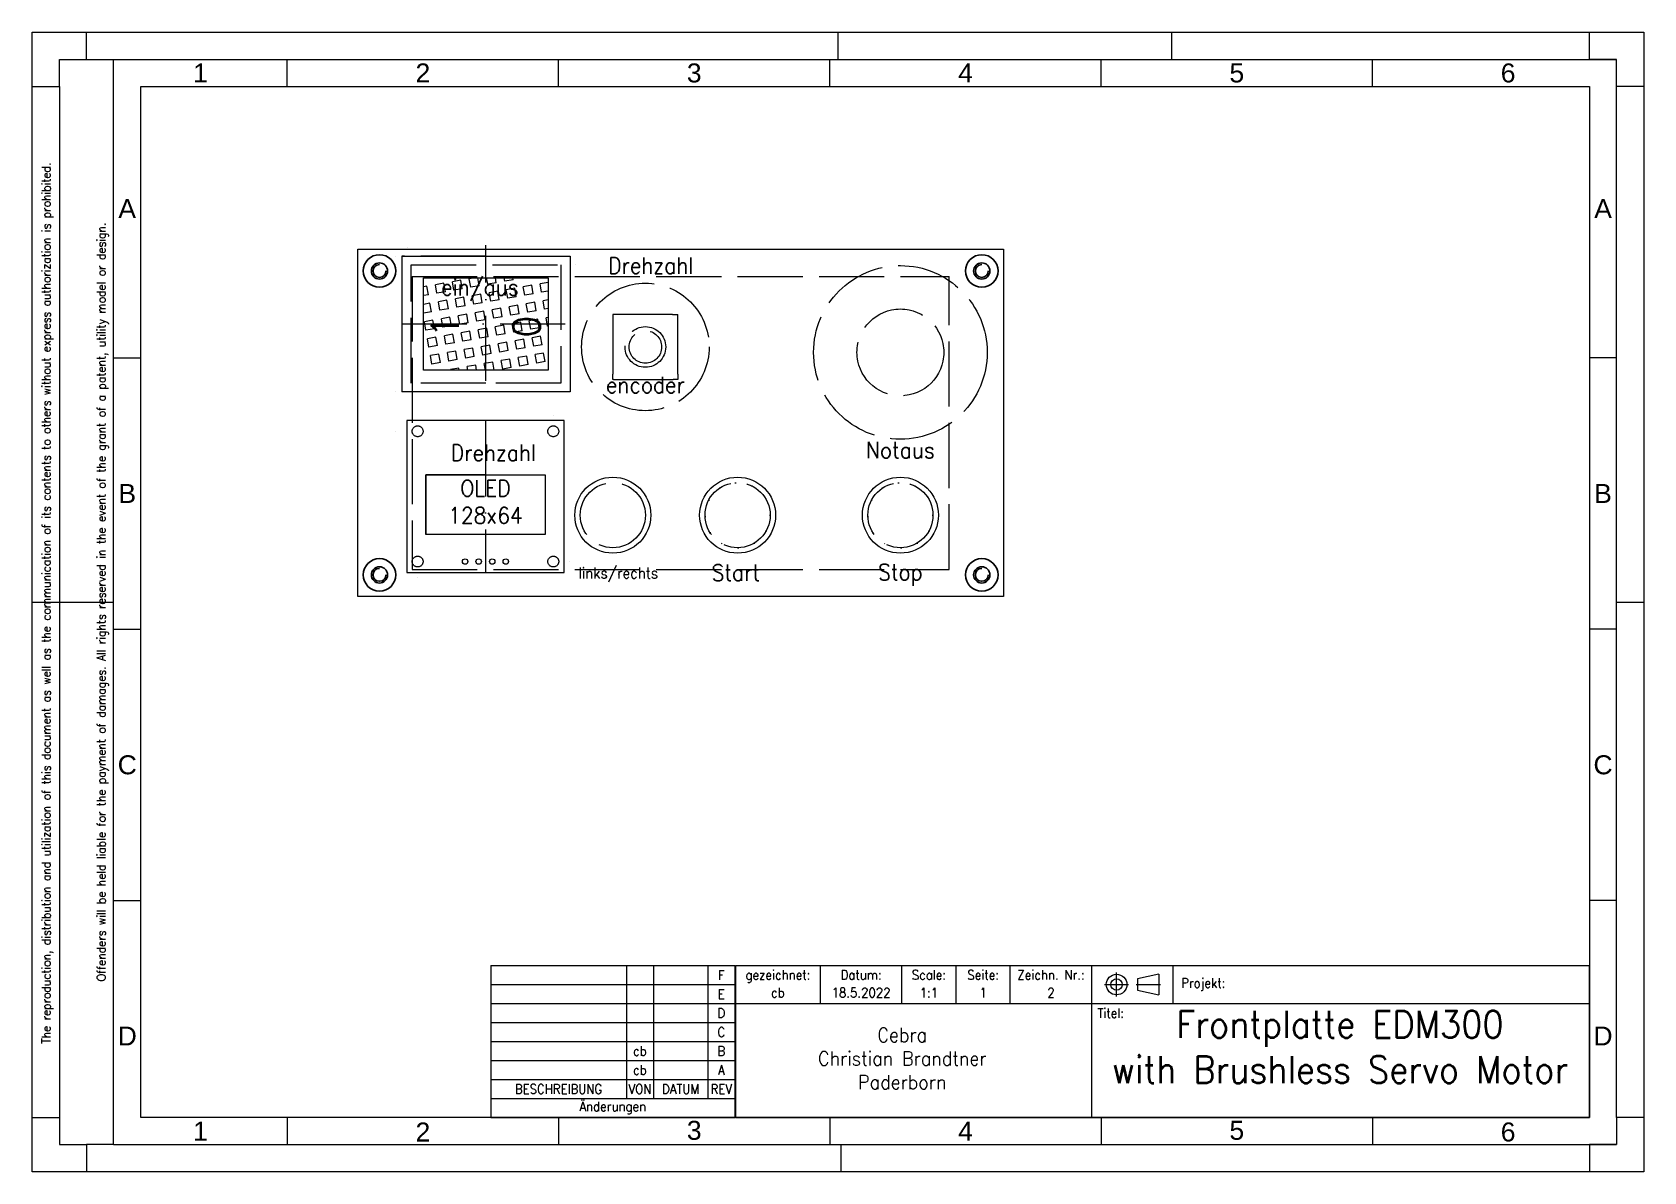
# Model space of a CAD drawing. Header units: millimetres. Extents: x 0 to 297, y -210 to 0.
import ezdxf
from ezdxf.enums import TextEntityAlignment as Align

# ---------------------------------------------------------------- set-up
doc = ezdxf.new("R2010")
doc.units = ezdxf.units.MM
for name, pattern in [('ACAD_ISO02W100', [15, 12, -3]), ('ACAD_ISO07W100', [3, 0, -3]), ('ACAD_ISO10W100', [18, 12, -3, 0, -3]), ('DASHDOT2', [12.7, 6.35, -3.175, 0, -3.175])]:
    doc.linetypes.add(name, pattern=pattern)
doc.layers.get('0').update_dxf_attribs({"lineweight": 9, "true_color": 0xffffff})
for name, color, linetype, lineweight, true_color in [('9.1 Drawing sheet', 178, 'Continuous', 9, 0x000000), ('Bohrung', 178, 'ACAD_ISO07W100', 13, 0x000000), ('Bohrung_M', 136, 'ACAD_ISO02W100', 13, 0x008080), ('Center', 1, 'ACAD_ISO10W100', 13, 0xff0000), ('Einschalter', 6, 'Continuous', 13, 0xff00ff), ('Hidden', 5, 'ACAD_ISO02W100', 5, 0x0000ff), ('Schrauben', 178, 'Continuous', 13, 0x000000), ('wippe', 1, 'Continuous', 13, 0xff0000), ('Zeichnungsrahmen', 3, 'Continuous', 5, 0x00ff00)]:
    doc.layers.add(name, color=color, linetype=linetype, lineweight=lineweight, true_color=true_color)
doc.layers.add('NULL', color=4, linetype='Continuous', true_color=0x00ffff)
doc.styles.add('textstyle101', font='Standard')
doc.styles.add('textstyle104', font='Standard')
doc.styles.add('textstyle106', font='Standard')
doc.styles.add('textstyle107', font='Standard')
doc.styles.add('textstyle108', font='Standard')
doc.styles.add('textstyle109', font='Standard')
doc.styles.add('textstyle11', font='Standard')
doc.styles.add('textstyle110', font='Standard')
doc.styles.add('textstyle111', font='Standard')
doc.styles.add('textstyle112', font='Standard')
doc.styles.add('textstyle113', font='Standard')
doc.styles.add('textstyle114', font='Standard')
doc.styles.add('textstyle12', font='Standard')
doc.styles.add('textstyle13', font='Standard')
doc.styles.add('textstyle14', font='Standard')
doc.styles.add('textstyle15', font='Standard')
doc.styles.add('textstyle16', font='Standard')
doc.styles.add('textstyle17', font='Standard')
doc.styles.add('textstyle18', font='Standard')
doc.styles.add('textstyle19', font='Standard')
doc.styles.add('textstyle20', font='Standard')
doc.styles.add('textstyle21', font='Standard')
doc.styles.add('textstyle22', font='Standard')
doc.styles.add('textstyle23', font='Standard')
doc.styles.add('textstyle24', font='Standard')
doc.styles.add('textstyle25', font='Standard')
doc.styles.add('textstyle26', font='Standard')
doc.styles.add('textstyle27', font='Standard')
doc.styles.add('textstyle28', font='Standard')
doc.styles.add('textstyle29', font='Standard')
doc.styles.add('textstyle30', font='Standard')
doc.styles.add('textstyle31', font='Standard')
doc.styles.add('textstyle32', font='Standard')
doc.styles.add('textstyle33', font='Standard')
doc.styles.add('textstyle34', font='Standard')
doc.styles.add('textstyle35', font='Standard')
doc.styles.add('textstyle36', font='Standard')
doc.styles.add('textstyle37', font='Standard')
doc.styles.add('textstyle38', font='Standard')
doc.styles.add('textstyle39', font='Standard')
doc.styles.add('textstyle40', font='Standard')
doc.styles.add('textstyle41', font='')
doc.styles.add('textstyle42', font='')
doc.styles.add('textstyle43', font='')
doc.styles.add('textstyle44', font='')
doc.styles.add('textstyle45', font='')
doc.styles.add('textstyle46', font='')
doc.styles.add('textstyle47', font='')
doc.styles.add('textstyle48', font='')
doc.styles.add('textstyle49', font='')
doc.styles.add('textstyle50', font='')
doc.styles.add('textstyle51', font='')
doc.styles.add('textstyle52', font='')
doc.styles.add('textstyle53', font='')
doc.styles.add('textstyle54', font='')
doc.styles.add('textstyle55', font='')
doc.styles.add('textstyle56', font='')
doc.styles.add('textstyle57', font='')
doc.styles.add('textstyle58', font='')
doc.styles.add('textstyle59', font='')
doc.styles.add('textstyle60', font='')
doc.styles.add('textstyle61', font='standard')
doc.styles.add('textstyle62', font='standard')
doc.styles.add('textstyle63', font='Standard')
doc.styles.add('textstyle64', font='Standard')
doc.styles.add('textstyle65', font='Standard')
doc.styles.add('textstyle66', font='Standard')
doc.styles.add('textstyle67', font='Standard')
doc.styles.add('textstyle68', font='Standard')
doc.styles.add('textstyle69', font='Standard')
doc.styles.add('textstyle70', font='Standard')
doc.styles.add('textstyle71', font='Standard')
doc.styles.add('textstyle72', font='Standard')
doc.styles.add('textstyle73', font='Standard')
doc.styles.add('textstyle74', font='Standard')
doc.styles.add('textstyle75', font='Standard')
doc.styles.add('textstyle76', font='Standard')
doc.styles.add('textstyle77', font='Standard')
doc.styles.add('textstyle78', font='Standard')
doc.styles.add('textstyle79', font='Standard')
doc.styles.add('textstyle81', font='Standard')
doc.styles.add('textstyle82', font='Standard')
doc.styles.add('textstyle83', font='Standard')
doc.styles.add('textstyle84', font='Standard')
doc.styles.add('textstyle87', font='Standard')
doc.styles.get('textstyle41').set_extended_font_data('Arial')
doc.styles.get('textstyle42').set_extended_font_data('Arial')
doc.styles.get('textstyle43').set_extended_font_data('Arial')
doc.styles.get('textstyle44').set_extended_font_data('Arial')
doc.styles.get('textstyle45').set_extended_font_data('Arial')
doc.styles.get('textstyle46').set_extended_font_data('Arial')
doc.styles.get('textstyle47').set_extended_font_data('Arial')
doc.styles.get('textstyle48').set_extended_font_data('Arial')
doc.styles.get('textstyle49').set_extended_font_data('Arial')
doc.styles.get('textstyle50').set_extended_font_data('Arial')
doc.styles.get('textstyle51').set_extended_font_data('Arial')
doc.styles.get('textstyle52').set_extended_font_data('Arial')
doc.styles.get('textstyle53').set_extended_font_data('Arial')
doc.styles.get('textstyle54').set_extended_font_data('Arial')
doc.styles.get('textstyle55').set_extended_font_data('Arial')
doc.styles.get('textstyle56').set_extended_font_data('Arial')
doc.styles.get('textstyle57').set_extended_font_data('Arial')
doc.styles.get('textstyle58').set_extended_font_data('Arial')
doc.styles.get('textstyle59').set_extended_font_data('Arial')
doc.styles.get('textstyle60').set_extended_font_data('Arial')

# ---------------------------------------------------------------- blocks, each defined once
blk = doc.blocks.new('DIN-A4-Zeichnungsrahmen')
at = {"layer": 'Zeichnungsrahmen'}
for p, q in [((0, 210), (297, 210)), ((0, 0), (0, 210)), ((148.5, 205), (148.5, 210)), ((210, 205), (210, 210)), ((297, 210), (297, 0)), ((10, 205), (292, 205)), ((15, 5), (15, 205)), ((47, 200), (47, 205)), ((97, 200), (97, 205)), ((147, 200), (147, 205)), ((197, 200), (197, 205)), ((247, 200), (247, 205)), ((292, 10), (292, 205)), ((5, 200), (5, 10)), ((15.02, 150), (20, 150)), ((291.98, 150), (287, 150)), ((0, 105), (15, 105)), ((292, 105), (297, 105)), ((15.02, 100), (20, 100)), ((291.98, 100), (287, 100)), ((15.02, 50), (20, 50)), ((291.98, 50), (287, 50)), ((47, 10), (47, 5)), ((97, 10), (97, 5)), ((147, 10), (147, 5)), ((197, 10), (197, 5)), ((247, 10), (247, 5)), ((15, 5), (10, 5)), ((15, 5), (292, 5)), ((149, 5), (149, 0)), ((297, 0), (0, 0))]:
    blk.add_line(p, q, dxfattribs=at)
at = {"layer": 'Zeichnungsrahmen', "color": 7, "true_color": 0xffffff}
for p, q in [((297, 205), (297, 190)), ((20, 10), (20, 200)), ((20, 200), (287, 200)), ((287, 200), (287, 10)), ((287, 10), (20, 10))]:
    blk.add_line(p, q, dxfattribs=at)
at = {"layer": 'Zeichnungsrahmen'}
for points in [[(0, 200), (5, 200), (5, 205), (10, 205), (10, 210)], [(297, 200), (292, 200), (292, 205), (287, 205), (287, 210)], [(0, 10), (5, 10), (5, 5), (10, 5), (10, 0)], [(297, 10), (292, 10), (292, 5), (287, 5), (287, 0)]]:
    blk.add_lwpolyline(points, dxfattribs=at)
for s, style, p in [('1', 'textstyle43', (31, 202.5)), ('2', 'textstyle44', (72, 202.5)), ('3', 'textstyle45', (122, 202.5)), ('4', 'textstyle46', (172, 202.5)), ('5', 'textstyle42', (222, 202.5)), ('6', 'textstyle41', (272, 202.5)), ('A', 'textstyle47', (17.5, 177.5)), ('A', 'textstyle51', (289.5, 177.5)), ('B', 'textstyle48', (17.51, 125)), ('B', 'textstyle52', (289.49, 125)), ('C', 'textstyle49', (17.51, 75)), ('C', 'textstyle53', (289.49, 75)), ('D', 'textstyle50', (17.51, 25.02)), ('D', 'textstyle54', (289.49, 25.02)), ('1', 'textstyle57', (31, 7.5)), ('2', 'textstyle58', (72, 7.32)), ('3', 'textstyle59', (122, 7.64)), ('4', 'textstyle60', (172, 7.5)), ('5', 'textstyle56', (222, 7.64)), ('6', 'textstyle55', (272, 7.34))]:
    blk.add_text(s, height=3.5, dxfattribs=dict(at, style=style)).set_placement(p, align=Align.MIDDLE_CENTER)
at = {"layer": 'Zeichnungsrahmen', "char_height": 1.6, "width": 490.6779, "attachment_point": 5, "rotation": 90}
for s, insert, style in [('The reproduction, distribution and utilization of this document as well as the communication of its contents to others without express authorization is prohibited. ', (2.85, 104.79), 'textstyle61'), ('Offenders will be held liable for the payment of damages. All rights reserved in the event of the grant of a patent, utility model or design.', (13, 105), 'textstyle62')]:
    blk.add_mtext(s, dxfattribs=dict(at, insert=insert, style=style))
blk = doc.blocks.new('Logo')
at = {"layer": '9.1 Drawing sheet', "linetype": 'Continuous', "lineweight": 9, "insert": (-112.68, 10.5), "char_height": 2.6073, "width": 144.8522, "attachment_point": 2, "style": 'textstyle11'}
blk.add_mtext('Cebra\\PChristian Brandtner\\PPaderborn', dxfattribs=at)
blk = doc.blocks.new('Title block')
at = {"layer": '9.1 Drawing sheet'}
for p, q in [((-157.41, 28), (0, 28)), ((-157.41, 28), (-157.41, 0)), ((-141.74, 21), (-141.74, 28)), ((-126.74, 21), (-126.74, 28)), ((-116.74, 21), (-116.74, 28)), ((-106.74, 21), (-106.74, 28)), ((-91.74, 21), (-91.74, 28)), ((-76.74, 21), (-76.74, 28)), ((0, 0), (0, 28)), ((-157.41, 21), (0, 21)), ((-91.74, 0), (-91.74, 21)), ((-157.41, 0), (0, 0))]:
    blk.add_line(p, q, dxfattribs=at)
at = {"layer": '9.1 Drawing sheet', "color": 9, "linetype": 'DASHDOT2', "lineweight": 5, "true_color": 0xc0c0c0}
for p, q in [((-89.39, 24.5), (-84.94, 24.5)), ((-87.16, 22.28), (-87.16, 26.72)), ((-83.54, 24.5), (-79.09, 24.5))]:
    blk.add_line(p, q, dxfattribs=at)
at = {"layer": '9.1 Drawing sheet', "color": 9, "linetype": 'Continuous', "lineweight": 9, "true_color": 0xc0c0c0}
for p, q in [((-79.35, 26.4), (-83.28, 25.55)), ((-83.28, 25.55), (-83.28, 23.45)), ((-79.35, 26.4), (-79.35, 22.6)), ((-83.28, 23.45), (-79.35, 22.6))]:
    blk.add_line(p, q, dxfattribs=at)
for radius in [1.9, 1.05]:
    blk.add_circle((-87.16, 24.5), radius, dxfattribs=at)
at = {"layer": '9.1 Drawing sheet', "linetype": 'Continuous', "lineweight": 25}
blk.add_blockref('Logo', (-13.98, 6.01), dxfattribs=at)
at = {"layer": '9.1 Drawing sheet', "linetype": 'Continuous', "lineweight": 9, "width": 96.5681}
for s, insert, char_height, attachment_point, style in [('gezeichnet:', (-149.57, 27.15), 1.7382, 2, 'textstyle64'), ('Datum:', (-134.24, 27.15), 1.738, 2, 'textstyle65'), ('Scale:', (-121.74, 27.15), 1.738, 2, 'textstyle66'), ('Seite:', (-111.74, 27.15), 1.738, 2, 'textstyle67'), ('Zeichn. Nr.:', (-99.24, 27.15), 1.7382, 2, 'textstyle63'), ('Projekt:', (-75.25, 24.5), 1.738, 4, 'textstyle75'), ('Titel:', (-88.23, 20.11), 1.738, 2, 'textstyle76')]:
    blk.add_mtext(s, dxfattribs=dict(at, insert=insert, char_height=char_height, attachment_point=attachment_point, style=style))
at = {"layer": '9.1 Drawing sheet', "linetype": 'Continuous', "lineweight": 0}
for tag, height, style, p in [('5. Designed', 1.74, 'textstyle74', (-149.57, 23)), ('4. Drawing Date', 1.74, 'textstyle73', (-134.24, 23)), ('6. Scale', 1.74, 'textstyle72', (-121.74, 23)), ('7. Sheet', 1.74, 'textstyle71', (-111.74, 23)), ('3. Drawing No.', 1.74, 'textstyle70', (-99.24, 23)), ('2. Title', 2.54, 'textstyle68', (-45.87, 10.5))]:
    blk.add_attdef(tag, text='', height=height, dxfattribs=dict(at, style=style)).set_placement(p, align=Align.MIDDLE_CENTER)
at = {"layer": '9.1 Drawing sheet', "linetype": 'Continuous', "lineweight": 0, "style": 'textstyle69'}
blk.add_attdef('1. Customer/Project', text='', height=1.74, dxfattribs=at).set_placement((-49.84, 24.79), align=Align.MIDDLE_LEFT)
blk = doc.blocks.new('Revision block')
at = {"layer": '9.1 Drawing sheet'}
for p, q in [((-45, 28), (0, 28)), ((-45, 28), (-45, 0)), ((-20, 28), (-20, 3.5)), ((-15, 28), (-15, 3.5)), ((-5, 28), (-5, 3.5)), ((0, 28), (0, 0)), ((-45, 24.5), (0, 24.5)), ((-45, 21), (0, 21)), ((-45, 17.5), (0, 17.5)), ((-45, 14), (0, 14)), ((-45, 10.5), (0, 10.5)), ((-45, 7), (0, 7)), ((-45, 3.5), (0, 3.5)), ((-45, 0), (0, 0))]:
    blk.add_line(p, q, dxfattribs=at)
at = {"layer": '9.1 Drawing sheet', "linetype": 'Continuous', "lineweight": 0, "width": 96.5681, "attachment_point": 5}
for s, insert, char_height, style in [('F', (-2.5, 26.25), 1.74, 'textstyle19'), ('E', (-2.5, 22.75), 1.74, 'textstyle18'), ('D', (-2.5, 19.25), 1.74, 'textstyle17'), ('C', (-2.5, 15.75), 1.74, 'textstyle16'), ('B', (-2.5, 12.25), 1.74, 'textstyle15'), ('A', (-2.5, 8.75), 1.74, 'textstyle14'), ('BESCHREIBUNG', (-32.5, 5.25), 1.7382, 'textstyle32'), ('VON', (-17.5, 5.25), 1.738, 'textstyle34'), ('DATUM', (-10, 5.25), 1.738, 'textstyle36'), ('REV', (-2.5, 5.25), 1.738, 'textstyle38'), ('Änderungen', (-22.5, 1.75), 1.738, 'textstyle30')]:
    blk.add_mtext(s, dxfattribs=dict(at, insert=insert, char_height=char_height, style=style))
at = {"layer": '9.1 Drawing sheet', "linetype": 'Continuous', "lineweight": 0}
for tag, style, p in [('9.7 Rev."F" Discript.', 'textstyle40', (-43.35, 26.25)), ('9.4 Rev."E" Discript.', 'textstyle35', (-43.35, 22.75)), ('9.1 Rev."D" Discript.', 'textstyle29', (-43.35, 19.25)), ('7. Rev."C" Discript.', 'textstyle26', (-43.35, 15.75)), ('4. Rev."B" Discript.', 'textstyle23', (-43.35, 12.25)), ('1. Rev."A" Discript.', 'textstyle20', (-43.35, 8.75))]:
    blk.add_attdef(tag, text='', height=1.74, dxfattribs=dict(at, style=style)).set_placement(p, align=Align.MIDDLE_LEFT)
for tag, style, p in [('9.8 Rev."F" by', 'textstyle12', (-17.5, 26.25)), ('9.9 Rev."F" Date', 'textstyle13', (-10, 26.25)), ('9.5 Rev."E" by', 'textstyle37', (-17.5, 22.75)), ('9.6 Rev."E" Date', 'textstyle39', (-10, 22.75)), ('9.2 Rev."D" by', 'textstyle31', (-17.5, 19.25)), ('9.3 Rev."D" Date', 'textstyle33', (-10, 19.25)), ('8. Rev."C" by', 'textstyle27', (-17.5, 15.75)), ('9. Rev."C" Date', 'textstyle28', (-10, 15.75)), ('5. Rev."B" by', 'textstyle24', (-17.5, 12.25)), ('6. Rev."B" Date', 'textstyle25', (-10, 12.25)), ('2. Rev."A" by', 'textstyle21', (-17.5, 8.75)), ('3. Rev."A" Date', 'textstyle22', (-10, 8.75))]:
    blk.add_attdef(tag, text='', height=1.74, dxfattribs=dict(at, style=style)).set_placement(p, align=Align.MIDDLE_CENTER)
blk = doc.blocks.new('EINAUS_SW')
at = {"layer": 'wippe'}
h = blk.add_hatch(dxfattribs=at)
h.set_pattern_fill('SQUARE', color=256, scale=0.5, angle=10, style=0, pattern_type=0)
h.paths.add_polyline_path([(2.4, 2.3), (2.4, 25.3), (19.4, 25.3), (19.4, 2.3)], flags=0)
for p, q in [((23.4, 29.3), (-1.6, 29.3)), ((-1.6, -1.7), (-1.6, 29.3)), ((23.4, 29.3), (23.4, -1.7)), ((23.4, -1.7), (-1.6, -1.7))]:
    blk.add_line(p, q)
at = {"layer": 'Bohrung_M'}
for p, q in [((0, 13.8), (0, 27.6)), ((0, 27.6), (21.8, 27.6)), ((21.8, 27.6), (21.8, 0)), ((0, 0), (0, 13.8)), ((21.8, 0), (0, 0))]:
    blk.add_line(p, q, dxfattribs=at)
at = {"layer": 'Center'}
for p, q in [((10.9, 29.3), (10.9, -1.7)), ((0.4, 13.8), (25.4, 13.8)), ((10.9, 2.3), (10.9, 2.3))]:
    blk.add_line(p, q, dxfattribs=at)
at = {"layer": 'Einschalter'}
for p, q in [((0.4, 27.3), (0.4, 27.3)), ((24.9, 28.3), (24.9, 28.3))]:
    blk.add_line(p, q, dxfattribs=at)
at = {"layer": 'Hidden'}
for p, q in [((-1.6, 30.5), (-1.6, 30.5)), ((23.4, 30.5), (23.4, 30.5)), ((23.4, 13.8), (23.4, 29.3)), ((23.4, 29.3), (23.4, 29.3)), ((23.4, 13.8), (23.4, -1.7)), ((21.8, -2.7), (21.8, -2.7))]:
    blk.add_line(p, q, dxfattribs=at)
at = {"layer": 'wippe'}
for p, q in [((2.4, 25.3), (19.4, 25.3)), ((2.4, 2.3), (2.4, 25.3)), ((19.4, 25.3), (19.4, 2.3)), ((19.4, 2.3), (2.4, 2.3))]:
    blk.add_line(p, q, dxfattribs=at)
at = {"layer": 'Einschalter', "char_height": 5, "attachment_point": 5}
for s, insert, style in [('\\c0;1', (10.4, 21.3), 'textstyle78'), ('\\c0;0', (10.4, 6.3), 'textstyle79')]:
    blk.add_mtext(s, dxfattribs=dict(at, insert=insert, style=style))
blk = doc.blocks.new('TASTE14')
at = {"layer": '9.1 Drawing sheet'}
blk.add_circle((0, 0), 7, dxfattribs=at)
at = {"layer": 'Bohrung_M'}
blk.add_circle((0, 0), 6, dxfattribs=at)
blk = doc.blocks.new('encoder')
for p, q in [((0, 6), (-6, 6)), ((-6, 6), (-6, -5)), ((5, 6), (0, 6)), ((0, 6), (0, 6)), ((5, 6), (6, 6)), ((6, -5), (6, 6)), ((6, 6), (6, 6)), ((-6, -6), (-6, -5)), ((-6, -5), (-6, -5)), ((6, -5), (6, -6)), ((-5.89, -6), (-6, -6)), ((-5.89, -6), (5.11, -6)), ((-5.89, -6), (-5.89, -6)), ((6, -6), (5.11, -6)), ((5.11, -6), (5.11, -6))]:
    blk.add_line(p, q)
for radius in [11.75, 3]:
    blk.add_circle((0, 0), radius)
at = {"layer": 'Bohrung_M'}
blk.add_circle((0, 0), 3.75, dxfattribs=at)
at = {"insert": (0, -7), "char_height": 3, "attachment_point": 5, "style": 'textstyle77'}
blk.add_mtext('\\c0;encoder', dxfattribs=at)
blk = doc.blocks.new('Notaus')
for radius in [16, 8]:
    blk.add_circle((0, 0), radius)
at = {"layer": 'Bohrung_M'}
blk.add_circle((0, 0), 8, dxfattribs=at)
blk = doc.blocks.new('M3_DIN7991_w')
at = {"layer": 'NULL', "color": 4, "linetype": 'Continuous', "true_color": 0x00ffff}
for radius in [3, 1.5]:
    blk.add_circle((0, 0), radius, dxfattribs=at)
at = {"layer": 'NULL', "color": 2, "linetype": 'Continuous', "true_color": 0xffff00}
blk.add_arc((0, 0), 1.19, 90, 0, dxfattribs=at)
blk = doc.blocks.new('OLEDDisplay128x64')
for p, q in [((3.5, 21), (25.5, 21)), ((3.5, 10), (3.5, 21)), ((25.5, 21), (25.5, 10)), ((25.5, 10), (3.5, 10))]:
    blk.add_line(p, q)
for centre in [(10.75, 26), (13.25, 26), (15.75, 26), (18.25, 26)]:
    blk.add_circle(centre, 0.5)
at = {"layer": 'Bohrung_M'}
for centre in [(2, 26), (27, 26), (2, 2), (27, 2)]:
    blk.add_circle(centre, 1, dxfattribs=at)
at = {"layer": 'Center'}
for p, q in [((14.5, 2), (14.5, 28)), ((14.5, 0), (14.5, 2)), ((14.5, 2), (14.5, 2))]:
    blk.add_line(p, q, dxfattribs=at)
at = {"layer": 'Hidden'}
for p, q in [((27, 29), (27, 29)), ((-1, 26), (-1, 26)), ((3.5, 10), (3.5, 21)), ((3.5, 21), (3.5, 21)), ((25.5, 10), (25.5, 21)), ((25.5, 21), (25.5, 21)), ((14.5, 10), (3.5, 10)), ((14.5, 10), (25.5, 10)), ((31, 2), (31, 2)), ((31, 2), (31, 2)), ((2, -1), (2, -1))]:
    blk.add_line(p, q, dxfattribs=at)
at = {"layer": 'Schrauben'}
for p, q in [((29, 28), (0, 28)), ((0, 28), (0, 0)), ((29, 0), (29, 28)), ((0, 0), (29, 0))]:
    blk.add_line(p, q, dxfattribs=at)
at = {"insert": (14.5, 15), "char_height": 3, "attachment_point": 5, "rotation": 180, "style": 'textstyle114'}
blk.add_mtext('\\c0;OLED\\P128x64', dxfattribs=at)

msp = doc.modelspace()

# ---------------------------------------------------------------- linework, layer by layer
for p, q in [((60, -40), (179, -40)), ((60, -104), (60, -40)), ((179, -40), (179, -104)), ((179, -104), (60, -104))]:
    msp.add_line(p, q)
at = {"layer": 'Bohrung'}
for centre, radius in [((64, -44), 1.5), ((175, -44), 1.5), ((130, -89), 6), ((160, -89), 6), ((64, -100), 1.5), ((175, -100), 1.5)]:
    msp.add_circle(centre, radius, dxfattribs=at)
at = {"layer": 'Hidden'}
for p, q in [((70, -45), (169, -45)), ((70, -45), (70, -99)), ((169, -99), (169, -45)), ((70, -99), (169, -99))]:
    msp.add_line(p, q, dxfattribs=at)

# ---------------------------------------------------------------- block references
msp.add_blockref('DIN-A4-Zeichnungsrahmen', (0, -210))
at = {"rotation": 90}
msp.add_blockref('EINAUS_SW', (97.41, -64.65), dxfattribs=at)
ref = msp.add_blockref('Revision block', (129.5, -200))
ref.add_attrib('2. Rev."A" by', 'cb', dxfattribs={"height": 1.738, "style": 'textstyle101'}).set_placement((112, -191.25), align=Align.MIDDLE_CENTER)
ref.add_attrib('5. Rev."B" by', 'cb', dxfattribs={"height": 1.738, "style": 'textstyle104'}).set_placement((112, -187.75), align=Align.MIDDLE_CENTER)
ref = msp.add_blockref('Title block', (287, -200))
ref.add_attrib('7. Sheet', '1', dxfattribs={"height": 1.74, "style": 'textstyle81'}).set_placement((175.26, -177), align=Align.MIDDLE_CENTER)
ref.add_attrib('6. Scale', '1:1', dxfattribs={"height": 1.738, "style": 'textstyle82'}).set_placement((165.26, -177), align=Align.MIDDLE_CENTER)
ref.add_attrib('4. Drawing Date', '18.5.2022', dxfattribs={"height": 1.738, "style": 'textstyle83'}).set_placement((152.76, -177), align=Align.MIDDLE_CENTER)
ref.add_attrib('5. Designed', 'cb', dxfattribs={"height": 1.738, "style": 'textstyle84'}).set_placement((137.43, -177), align=Align.MIDDLE_CENTER)
ref.add_attrib('3. Drawing No.', '2', dxfattribs={"height": 1.74, "style": 'textstyle87'}).set_placement((187.76, -177), align=Align.MIDDLE_CENTER)
at = {"layer": 'Bohrung'}
msp.add_blockref('TASTE14', (107, -89), dxfattribs=at)
at = {"layer": 'Bohrung_M'}
for name, p in [('Notaus', (160, -59)), ('encoder', (113, -58))]:
    msp.add_blockref(name, p, dxfattribs=at)
at = {"layer": 'Center'}
for p in [(130, -89), (160, -89)]:
    msp.add_blockref('TASTE14', p, dxfattribs=at)
at = {"layer": 'Schrauben'}
for p in [(64, -44), (175, -44), (64, -100), (175, -100)]:
    msp.add_blockref('M3_DIN7991_w', p, dxfattribs=at)
at = {"layer": 'Schrauben', "rotation": 180}
msp.add_blockref('OLEDDisplay128x64', (98.03, -71.54), dxfattribs=at)

# ---------------------------------------------------------------- texts
at = {"attachment_point": 5}
for s, insert, char_height, style in [('\\c0;Drehzahl', (114, -43), 3, 'textstyle111'), ('\\c0;ein/aus', (82.5, -47.5), 3, 'textstyle113'), ('\\c0;Drehzahl', (85, -77.5), 3, 'textstyle112'), ('\\c0;Notaus', (160, -77), 3, 'textstyle110'), ('\\c0;Stop', (160, -100), 3, 'textstyle109'), ('\\c0;links/rechts', (108, -100), 2, 'textstyle107'), ('\\c0;Start', (129.68, -99.6), 3, 'textstyle108')]:
    msp.add_mtext(s, dxfattribs=dict(at, insert=insert, char_height=char_height, style=style))
at = {"layer": 'Bohrung', "insert": (241, -187), "char_height": 5, "attachment_point": 5, "style": 'textstyle106'}
msp.add_mtext('\\FStandard|c0;\\c0;Frontplatte EDM300\\Pwith Brushless Servo Motor', dxfattribs=at)

doc.saveas('drawing.dxf')
